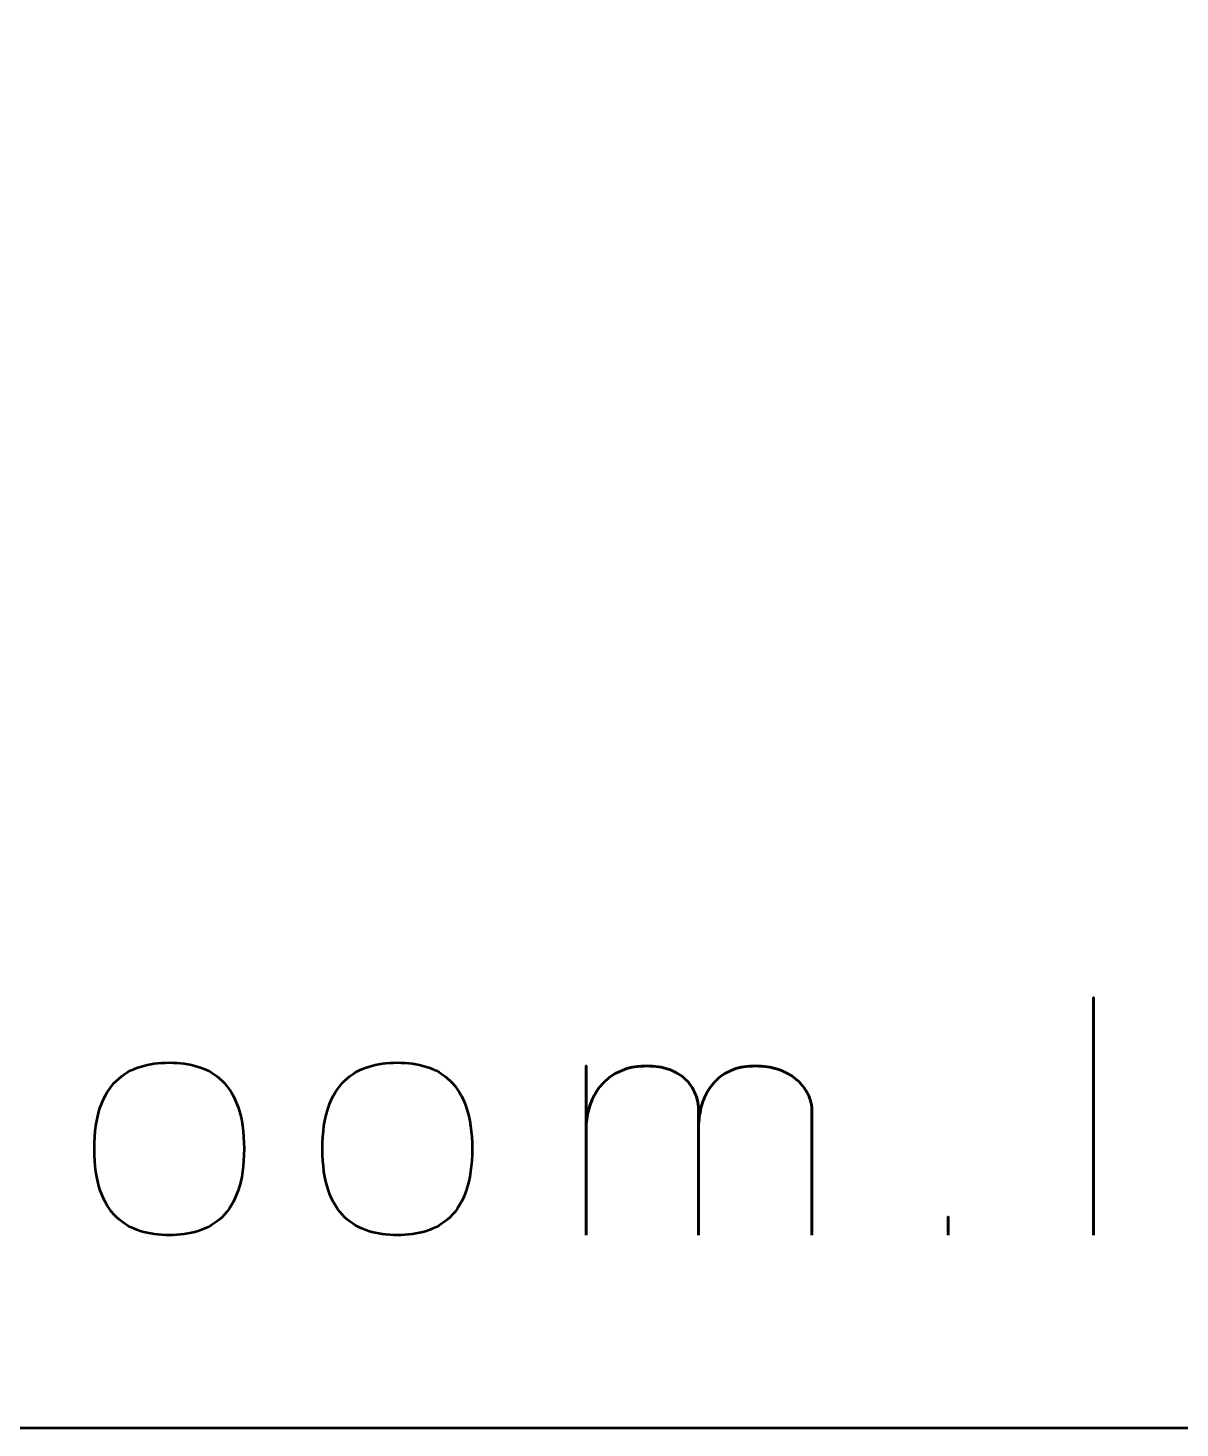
# Model space of a CAD drawing. Header units: centimetres. Extents: x -17.9 to -3.1, y -25.3 to -4.3.
# Drawn here: x -9.536 to -7.563, y -25.35 to -22.954 of the extents above; entities that cross this region are included whole.
import ezdxf

# ---------------------------------------------------------------- set-up
doc = ezdxf.new("R2010")
doc.units = ezdxf.units.CM
doc.header["$MEASUREMENT"] = 0
doc.layers.add('Layer 1', color=7, linetype='Continuous')

msp = doc.modelspace()

# ---------------------------------------------------------------- linework, layer by layer
at = {"layer": 'Layer 1', "color": 22, "lineweight": 53}
msp.add_open_spline([(-17.90003, -24.8499), (-17.90003, -24.8499), (-17.90003, -4.84994), (-17.90003, -4.84994), (-17.90003, -4.84994), (-17.90003, -4.57297), (-17.67694, -4.34998), (-17.39994, -4.34998), (-17.39994, -4.34998), (-17.39994, -4.34998), (-3.60007, -4.34998), (-3.60007, -4.34998), (-3.60007, -4.34998), (-3.32293, -4.34998), (-3.09997, -4.57297), (-3.09997, -4.84994), (-3.09997, -4.84994), (-3.09997, -4.84994), (-3.09997, -24.8499), (-3.09997, -24.8499), (-3.09997, -24.8499), (-3.09997, -25.1269), (-3.32293, -25.34999), (-3.60007, -25.34999), (-3.60007, -25.34999), (-3.60007, -25.34999), (-17.39994, -25.34999), (-17.39994, -25.34999), (-17.39994, -25.34999), (-17.67694, -25.34999), (-17.90003, -25.1269), (-17.90003, -24.8499)], degree=3, knots=[0, 0, 0, 0, 0.125, 0.125, 0.125, 0.125, 0.25, 0.25, 0.25, 0.25, 0.375, 0.375, 0.375, 0.375, 0.5, 0.5, 0.5, 0.5, 0.625, 0.625, 0.625, 0.625, 0.75, 0.75, 0.75, 0.75, 0.875, 0.875, 0.875, 0.875, 1, 1, 1, 1], dxfattribs=at)
at = {"layer": 'Layer 1', "color": 7}
for points, knots in [([(-7.71174, -25.01987), (-7.71174, -25.01987), (-7.71174, -24.61291), (-7.71174, -24.61291), (-7.71174, -24.61291), (-7.71174, -24.61291), (-7.71174, -25.01987), (-7.71174, -25.01987)], [0, 0, 0, 0, 0.5, 0.5, 0.5, 0.5, 1, 1, 1, 1]), ([(-9.29443, -25.01987), (-9.27665, -25.01996), (-9.2601, -25.01771), (-9.24467, -25.01291), (-9.24467, -25.01291), (-9.22924, -25.00811), (-9.2156, -25.00011), (-9.20393, -24.98892), (-9.20393, -24.98892), (-9.19217, -24.97773), (-9.18305, -24.96258), (-9.17637, -24.94339), (-9.17637, -24.94339), (-9.16979, -24.92429), (-9.1664, -24.90049), (-9.1663, -24.87199), (-9.1663, -24.87199), (-9.1664, -24.84358), (-9.16979, -24.81987), (-9.17637, -24.80087), (-9.17637, -24.80087), (-9.18305, -24.78186), (-9.19217, -24.76672), (-9.20393, -24.75552), (-9.20393, -24.75552), (-9.2156, -24.74442), (-9.22924, -24.73643), (-9.24467, -24.73163), (-9.24467, -24.73163), (-9.2601, -24.72683), (-9.27665, -24.72457), (-9.29443, -24.72467), (-9.29443, -24.72467), (-9.31202, -24.72457), (-9.32858, -24.72683), (-9.34401, -24.73163), (-9.34401, -24.73163), (-9.35944, -24.73643), (-9.37298, -24.74442), (-9.38474, -24.75552), (-9.38474, -24.75552), (-9.3965, -24.76672), (-9.40572, -24.78186), (-9.4124, -24.80087), (-9.4124, -24.80087), (-9.41908, -24.81987), (-9.42247, -24.84358), (-9.42256, -24.87199), (-9.42256, -24.87199), (-9.42247, -24.90049), (-9.41908, -24.92429), (-9.4124, -24.94339), (-9.4124, -24.94339), (-9.40572, -24.96258), (-9.3965, -24.97773), (-9.38474, -24.98892), (-9.38474, -24.98892), (-9.37298, -25.00011), (-9.35944, -25.00811), (-9.34401, -25.01291), (-9.34401, -25.01291), (-9.32858, -25.01771), (-9.31202, -25.01996), (-9.29443, -25.01987)], [0, 0, 0, 0, 0.0625, 0.0625, 0.0625, 0.0625, 0.125, 0.125, 0.125, 0.125, 0.1875, 0.1875, 0.1875, 0.1875, 0.25, 0.25, 0.25, 0.25, 0.3125, 0.3125, 0.3125, 0.3125, 0.375, 0.375, 0.375, 0.375, 0.4375, 0.4375, 0.4375, 0.4375, 0.5, 0.5, 0.5, 0.5, 0.5625, 0.5625, 0.5625, 0.5625, 0.625, 0.625, 0.625, 0.625, 0.6875, 0.6875, 0.6875, 0.6875, 0.75, 0.75, 0.75, 0.75, 0.8125, 0.8125, 0.8125, 0.8125, 0.875, 0.875, 0.875, 0.875, 0.9375, 0.9375, 0.9375, 0.9375, 1, 1, 1, 1]), ([(-9.29443, -25.01987), (-9.27665, -25.01996), (-9.2601, -25.01771), (-9.24467, -25.01291), (-9.24467, -25.01291), (-9.22924, -25.00811), (-9.2156, -25.00011), (-9.20393, -24.98892), (-9.20393, -24.98892), (-9.19217, -24.97773), (-9.18305, -24.96258), (-9.17637, -24.94339), (-9.17637, -24.94339), (-9.16979, -24.92429), (-9.1664, -24.90049), (-9.1663, -24.87199), (-9.1663, -24.87199), (-9.1664, -24.84358), (-9.16979, -24.81987), (-9.17637, -24.80087), (-9.17637, -24.80087), (-9.18305, -24.78186), (-9.19217, -24.76672), (-9.20393, -24.75552), (-9.20393, -24.75552), (-9.2156, -24.74442), (-9.22924, -24.73643), (-9.24467, -24.73163), (-9.24467, -24.73163), (-9.2601, -24.72683), (-9.27665, -24.72457), (-9.29443, -24.72467), (-9.29443, -24.72467), (-9.31202, -24.72457), (-9.32858, -24.72683), (-9.34401, -24.73163), (-9.34401, -24.73163), (-9.35944, -24.73643), (-9.37298, -24.74442), (-9.38474, -24.75552), (-9.38474, -24.75552), (-9.3965, -24.76672), (-9.40572, -24.78186), (-9.4124, -24.80087), (-9.4124, -24.80087), (-9.41908, -24.81987), (-9.42247, -24.84358), (-9.42256, -24.87199), (-9.42256, -24.87199), (-9.42247, -24.90049), (-9.41908, -24.92429), (-9.4124, -24.94339), (-9.4124, -24.94339), (-9.40572, -24.96258), (-9.3965, -24.97773), (-9.38474, -24.98892), (-9.38474, -24.98892), (-9.37298, -25.00011), (-9.35944, -25.00811), (-9.34401, -25.01291), (-9.34401, -25.01291), (-9.32858, -25.01771), (-9.31202, -25.01996), (-9.29443, -25.01987)], [0, 0, 0, 0, 0.0625, 0.0625, 0.0625, 0.0625, 0.125, 0.125, 0.125, 0.125, 0.1875, 0.1875, 0.1875, 0.1875, 0.25, 0.25, 0.25, 0.25, 0.3125, 0.3125, 0.3125, 0.3125, 0.375, 0.375, 0.375, 0.375, 0.4375, 0.4375, 0.4375, 0.4375, 0.5, 0.5, 0.5, 0.5, 0.5625, 0.5625, 0.5625, 0.5625, 0.625, 0.625, 0.625, 0.625, 0.6875, 0.6875, 0.6875, 0.6875, 0.75, 0.75, 0.75, 0.75, 0.8125, 0.8125, 0.8125, 0.8125, 0.875, 0.875, 0.875, 0.875, 0.9375, 0.9375, 0.9375, 0.9375, 1, 1, 1, 1]), ([(-8.90384, -25.01987), (-8.88606, -25.01996), (-8.86951, -25.01771), (-8.85408, -25.01291), (-8.85408, -25.01291), (-8.83865, -25.00811), (-8.82501, -25.00011), (-8.81334, -24.98892), (-8.81334, -24.98892), (-8.80158, -24.97773), (-8.79246, -24.96258), (-8.78578, -24.94339), (-8.78578, -24.94339), (-8.7792, -24.92429), (-8.77581, -24.90049), (-8.77571, -24.87199), (-8.77571, -24.87199), (-8.77581, -24.84358), (-8.7792, -24.81987), (-8.78578, -24.80087), (-8.78578, -24.80087), (-8.79246, -24.78186), (-8.80158, -24.76672), (-8.81334, -24.75552), (-8.81334, -24.75552), (-8.82501, -24.74442), (-8.83865, -24.73643), (-8.85408, -24.73163), (-8.85408, -24.73163), (-8.86951, -24.72683), (-8.88606, -24.72457), (-8.90384, -24.72467), (-8.90384, -24.72467), (-8.92143, -24.72457), (-8.93799, -24.72683), (-8.95342, -24.73163), (-8.95342, -24.73163), (-8.96885, -24.73643), (-8.98239, -24.74442), (-8.99415, -24.75552), (-8.99415, -24.75552), (-9.00591, -24.76672), (-9.01513, -24.78186), (-9.02181, -24.80087), (-9.02181, -24.80087), (-9.02849, -24.81987), (-9.03188, -24.84358), (-9.03197, -24.87199), (-9.03197, -24.87199), (-9.03188, -24.90049), (-9.02849, -24.92429), (-9.02181, -24.94339), (-9.02181, -24.94339), (-9.01513, -24.96258), (-9.00591, -24.97773), (-8.99415, -24.98892), (-8.99415, -24.98892), (-8.98239, -25.00011), (-8.96885, -25.00811), (-8.95342, -25.01291), (-8.95342, -25.01291), (-8.93799, -25.01771), (-8.92143, -25.01996), (-8.90384, -25.01987)], [0, 0, 0, 0, 0.0625, 0.0625, 0.0625, 0.0625, 0.125, 0.125, 0.125, 0.125, 0.1875, 0.1875, 0.1875, 0.1875, 0.25, 0.25, 0.25, 0.25, 0.3125, 0.3125, 0.3125, 0.3125, 0.375, 0.375, 0.375, 0.375, 0.4375, 0.4375, 0.4375, 0.4375, 0.5, 0.5, 0.5, 0.5, 0.5625, 0.5625, 0.5625, 0.5625, 0.625, 0.625, 0.625, 0.625, 0.6875, 0.6875, 0.6875, 0.6875, 0.75, 0.75, 0.75, 0.75, 0.8125, 0.8125, 0.8125, 0.8125, 0.875, 0.875, 0.875, 0.875, 0.9375, 0.9375, 0.9375, 0.9375, 1, 1, 1, 1]), ([(-8.90384, -25.01987), (-8.88606, -25.01996), (-8.86951, -25.01771), (-8.85408, -25.01291), (-8.85408, -25.01291), (-8.83865, -25.00811), (-8.82501, -25.00011), (-8.81334, -24.98892), (-8.81334, -24.98892), (-8.80158, -24.97773), (-8.79246, -24.96258), (-8.78578, -24.94339), (-8.78578, -24.94339), (-8.7792, -24.92429), (-8.77581, -24.90049), (-8.77571, -24.87199), (-8.77571, -24.87199), (-8.77581, -24.84358), (-8.7792, -24.81987), (-8.78578, -24.80087), (-8.78578, -24.80087), (-8.79246, -24.78186), (-8.80158, -24.76672), (-8.81334, -24.75552), (-8.81334, -24.75552), (-8.82501, -24.74442), (-8.83865, -24.73643), (-8.85408, -24.73163), (-8.85408, -24.73163), (-8.86951, -24.72683), (-8.88606, -24.72457), (-8.90384, -24.72467), (-8.90384, -24.72467), (-8.92143, -24.72457), (-8.93799, -24.72683), (-8.95342, -24.73163), (-8.95342, -24.73163), (-8.96885, -24.73643), (-8.98239, -24.74442), (-8.99415, -24.75552), (-8.99415, -24.75552), (-9.00591, -24.76672), (-9.01513, -24.78186), (-9.02181, -24.80087), (-9.02181, -24.80087), (-9.02849, -24.81987), (-9.03188, -24.84358), (-9.03197, -24.87199), (-9.03197, -24.87199), (-9.03188, -24.90049), (-9.02849, -24.92429), (-9.02181, -24.94339), (-9.02181, -24.94339), (-9.01513, -24.96258), (-9.00591, -24.97773), (-8.99415, -24.98892), (-8.99415, -24.98892), (-8.98239, -25.00011), (-8.96885, -25.00811), (-8.95342, -25.01291), (-8.95342, -25.01291), (-8.93799, -25.01771), (-8.92143, -25.01996), (-8.90384, -25.01987)], [0, 0, 0, 0, 0.0625, 0.0625, 0.0625, 0.0625, 0.125, 0.125, 0.125, 0.125, 0.1875, 0.1875, 0.1875, 0.1875, 0.25, 0.25, 0.25, 0.25, 0.3125, 0.3125, 0.3125, 0.3125, 0.375, 0.375, 0.375, 0.375, 0.4375, 0.4375, 0.4375, 0.4375, 0.5, 0.5, 0.5, 0.5, 0.5625, 0.5625, 0.5625, 0.5625, 0.625, 0.625, 0.625, 0.625, 0.6875, 0.6875, 0.6875, 0.6875, 0.75, 0.75, 0.75, 0.75, 0.8125, 0.8125, 0.8125, 0.8125, 0.875, 0.875, 0.875, 0.875, 0.9375, 0.9375, 0.9375, 0.9375, 1, 1, 1, 1]), ([(-8.38795, -25.01987), (-8.38795, -25.01978), (-8.38795, -25.01705), (-8.38795, -25.01169), (-8.38795, -25.01169), (-8.38795, -25.00642), (-8.38795, -24.99917), (-8.38795, -24.99005), (-8.38795, -24.99005), (-8.38795, -24.98083), (-8.38795, -24.97048), (-8.38795, -24.95882), (-8.38795, -24.95882), (-8.38795, -24.94725), (-8.38795, -24.93511), (-8.38795, -24.92232), (-8.38795, -24.92232), (-8.38795, -24.90962), (-8.38795, -24.8971), (-8.38795, -24.88469), (-8.38795, -24.88469), (-8.38795, -24.87227), (-8.38795, -24.8606), (-8.38795, -24.84988), (-8.38795, -24.84988), (-8.38795, -24.83906), (-8.38795, -24.82984), (-8.38795, -24.82203), (-8.38795, -24.82203), (-8.38795, -24.81432), (-8.38795, -24.80877), (-8.38795, -24.80538), (-8.38795, -24.80538), (-8.38785, -24.80011), (-8.3887, -24.79419), (-8.3903, -24.7877), (-8.3903, -24.7877), (-8.3919, -24.78111), (-8.39463, -24.77453), (-8.39848, -24.76794), (-8.39848, -24.76794), (-8.40234, -24.76126), (-8.4077, -24.75515), (-8.41438, -24.7495), (-8.41438, -24.7495), (-8.42115, -24.74386), (-8.42962, -24.73934), (-8.43978, -24.73586), (-8.43978, -24.73586), (-8.45004, -24.73238), (-8.46226, -24.7305), (-8.47656, -24.73031), (-8.47656, -24.73031), (-8.49086, -24.73031), (-8.50366, -24.73229), (-8.51485, -24.73624), (-8.51485, -24.73624), (-8.52614, -24.74028), (-8.53583, -24.74583), (-8.54411, -24.75289), (-8.54411, -24.75289), (-8.55229, -24.75995), (-8.55916, -24.76804), (-8.56452, -24.77725), (-8.56452, -24.77725), (-8.56988, -24.78638), (-8.57384, -24.79607), (-8.57647, -24.80642), (-8.57647, -24.80642), (-8.5791, -24.81667), (-8.58042, -24.82711), (-8.58042, -24.83756), (-8.58042, -24.83756), (-8.58042, -24.82711), (-8.5791, -24.81667), (-8.57647, -24.80642), (-8.57647, -24.80642), (-8.57384, -24.79607), (-8.56988, -24.78638), (-8.56452, -24.77725), (-8.56452, -24.77725), (-8.55916, -24.76804), (-8.55229, -24.75995), (-8.54411, -24.75289), (-8.54411, -24.75289), (-8.53583, -24.74583), (-8.52614, -24.74028), (-8.51485, -24.73624), (-8.51485, -24.73624), (-8.50366, -24.73229), (-8.49086, -24.73031), (-8.47656, -24.73031), (-8.47656, -24.73031), (-8.46226, -24.7305), (-8.45004, -24.73238), (-8.43978, -24.73586), (-8.43978, -24.73586), (-8.42962, -24.73934), (-8.42115, -24.74386), (-8.41438, -24.7495), (-8.41438, -24.7495), (-8.4077, -24.75515), (-8.40234, -24.76126), (-8.39848, -24.76794), (-8.39848, -24.76794), (-8.39463, -24.77453), (-8.3919, -24.78111), (-8.3903, -24.7877), (-8.3903, -24.7877), (-8.3887, -24.79419), (-8.38785, -24.80011), (-8.38795, -24.80538), (-8.38795, -24.80538), (-8.38795, -24.80877), (-8.38795, -24.81432), (-8.38795, -24.82203), (-8.38795, -24.82203), (-8.38795, -24.82984), (-8.38795, -24.83906), (-8.38795, -24.84988), (-8.38795, -24.84988), (-8.38795, -24.8606), (-8.38795, -24.87227), (-8.38795, -24.88469), (-8.38795, -24.88469), (-8.38795, -24.8971), (-8.38795, -24.90962), (-8.38795, -24.92232), (-8.38795, -24.92232), (-8.38795, -24.93511), (-8.38795, -24.94725), (-8.38795, -24.95882), (-8.38795, -24.95882), (-8.38795, -24.97048), (-8.38795, -24.98083), (-8.38795, -24.99005), (-8.38795, -24.99005), (-8.38795, -24.99917), (-8.38795, -25.00642), (-8.38795, -25.01169), (-8.38795, -25.01169), (-8.38795, -25.01705), (-8.38795, -25.01978), (-8.38795, -25.01987)], [0, 0, 0, 0, 0.0277778, 0.0277778, 0.0277778, 0.0277778, 0.0555556, 0.0555556, 0.0555556, 0.0555556, 0.0833333, 0.0833333, 0.0833333, 0.0833333, 0.1111111, 0.1111111, 0.1111111, 0.1111111, 0.1388889, 0.1388889, 0.1388889, 0.1388889, 0.1666667, 0.1666667, 0.1666667, 0.1666667, 0.1944444, 0.1944444, 0.1944444, 0.1944444, 0.2222222, 0.2222222, 0.2222222, 0.2222222, 0.25, 0.25, 0.25, 0.25, 0.2777778, 0.2777778, 0.2777778, 0.2777778, 0.3055556, 0.3055556, 0.3055556, 0.3055556, 0.3333333, 0.3333333, 0.3333333, 0.3333333, 0.3611111, 0.3611111, 0.3611111, 0.3611111, 0.3888889, 0.3888889, 0.3888889, 0.3888889, 0.4166667, 0.4166667, 0.4166667, 0.4166667, 0.4444444, 0.4444444, 0.4444444, 0.4444444, 0.4722222, 0.4722222, 0.4722222, 0.4722222, 0.5, 0.5, 0.5, 0.5, 0.5277778, 0.5277778, 0.5277778, 0.5277778, 0.5555556, 0.5555556, 0.5555556, 0.5555556, 0.5833333, 0.5833333, 0.5833333, 0.5833333, 0.6111111, 0.6111111, 0.6111111, 0.6111111, 0.6388889, 0.6388889, 0.6388889, 0.6388889, 0.6666667, 0.6666667, 0.6666667, 0.6666667, 0.6944444, 0.6944444, 0.6944444, 0.6944444, 0.7222222, 0.7222222, 0.7222222, 0.7222222, 0.75, 0.75, 0.75, 0.75, 0.7777778, 0.7777778, 0.7777778, 0.7777778, 0.8055556, 0.8055556, 0.8055556, 0.8055556, 0.8333333, 0.8333333, 0.8333333, 0.8333333, 0.8611111, 0.8611111, 0.8611111, 0.8611111, 0.8888889, 0.8888889, 0.8888889, 0.8888889, 0.9166667, 0.9166667, 0.9166667, 0.9166667, 0.9444444, 0.9444444, 0.9444444, 0.9444444, 0.9722222, 0.9722222, 0.9722222, 0.9722222, 1, 1, 1, 1]), ([(-8.58042, -25.01987), (-8.58042, -25.01987), (-8.58042, -24.73031), (-8.58042, -24.73031), (-8.58042, -24.73031), (-8.58042, -24.73031), (-8.58042, -25.01987), (-8.58042, -25.01987)], [0, 0, 0, 0, 0.5, 0.5, 0.5, 0.5, 1, 1, 1, 1]), ([(-8.19378, -25.01987), (-8.19378, -25.01978), (-8.19378, -25.01705), (-8.19378, -25.01169), (-8.19378, -25.01169), (-8.19378, -25.00642), (-8.19378, -24.99917), (-8.19378, -24.99005), (-8.19378, -24.99005), (-8.19378, -24.98083), (-8.19378, -24.97048), (-8.19378, -24.95882), (-8.19378, -24.95882), (-8.19378, -24.94725), (-8.19378, -24.93511), (-8.19378, -24.92232), (-8.19378, -24.92232), (-8.19378, -24.90962), (-8.19378, -24.8971), (-8.19378, -24.88469), (-8.19378, -24.88469), (-8.19378, -24.87227), (-8.19378, -24.8606), (-8.19378, -24.84988), (-8.19378, -24.84988), (-8.19378, -24.83906), (-8.19378, -24.82984), (-8.19378, -24.82203), (-8.19378, -24.82203), (-8.19378, -24.81432), (-8.19378, -24.80877), (-8.19378, -24.80538), (-8.19378, -24.80538), (-8.19378, -24.80011), (-8.19481, -24.79419), (-8.19698, -24.7877), (-8.19698, -24.7877), (-8.19905, -24.78111), (-8.20243, -24.77453), (-8.20714, -24.76794), (-8.20714, -24.76794), (-8.21175, -24.76126), (-8.21786, -24.75515), (-8.22539, -24.7495), (-8.22539, -24.7495), (-8.23291, -24.74386), (-8.24204, -24.73934), (-8.25276, -24.73586), (-8.25276, -24.73586), (-8.26349, -24.73238), (-8.276, -24.7305), (-8.2903, -24.73031), (-8.2903, -24.73031), (-8.3046, -24.73031), (-8.3172, -24.73229), (-8.32802, -24.73624), (-8.32802, -24.73624), (-8.33875, -24.74028), (-8.34797, -24.74583), (-8.35568, -24.75289), (-8.35568, -24.75289), (-8.3633, -24.75995), (-8.36941, -24.76804), (-8.37421, -24.77725), (-8.37421, -24.77725), (-8.37901, -24.78638), (-8.38249, -24.79607), (-8.38465, -24.80642), (-8.38465, -24.80642), (-8.38691, -24.81667), (-8.38795, -24.82711), (-8.38795, -24.83756), (-8.38795, -24.83756), (-8.38795, -24.82711), (-8.38691, -24.81667), (-8.38465, -24.80642), (-8.38465, -24.80642), (-8.38249, -24.79607), (-8.37901, -24.78638), (-8.37421, -24.77725), (-8.37421, -24.77725), (-8.36941, -24.76804), (-8.3633, -24.75995), (-8.35568, -24.75289), (-8.35568, -24.75289), (-8.34797, -24.74583), (-8.33875, -24.74028), (-8.32802, -24.73624), (-8.32802, -24.73624), (-8.3172, -24.73229), (-8.3046, -24.73031), (-8.2903, -24.73031), (-8.2903, -24.73031), (-8.276, -24.7305), (-8.26349, -24.73238), (-8.25276, -24.73586), (-8.25276, -24.73586), (-8.24204, -24.73934), (-8.23291, -24.74386), (-8.22539, -24.7495), (-8.22539, -24.7495), (-8.21786, -24.75515), (-8.21175, -24.76126), (-8.20714, -24.76794), (-8.20714, -24.76794), (-8.20243, -24.77453), (-8.19905, -24.78111), (-8.19698, -24.7877), (-8.19698, -24.7877), (-8.19481, -24.79419), (-8.19378, -24.80011), (-8.19378, -24.80538), (-8.19378, -24.80538), (-8.19378, -24.80877), (-8.19378, -24.81432), (-8.19378, -24.82203), (-8.19378, -24.82203), (-8.19378, -24.82984), (-8.19378, -24.83906), (-8.19378, -24.84988), (-8.19378, -24.84988), (-8.19378, -24.8606), (-8.19378, -24.87227), (-8.19378, -24.88469), (-8.19378, -24.88469), (-8.19378, -24.8971), (-8.19378, -24.90962), (-8.19378, -24.92232), (-8.19378, -24.92232), (-8.19378, -24.93511), (-8.19378, -24.94725), (-8.19378, -24.95882), (-8.19378, -24.95882), (-8.19378, -24.97048), (-8.19378, -24.98083), (-8.19378, -24.99005), (-8.19378, -24.99005), (-8.19378, -24.99917), (-8.19378, -25.00642), (-8.19378, -25.01169), (-8.19378, -25.01169), (-8.19378, -25.01705), (-8.19378, -25.01978), (-8.19378, -25.01987)], [0, 0, 0, 0, 0.0277778, 0.0277778, 0.0277778, 0.0277778, 0.0555556, 0.0555556, 0.0555556, 0.0555556, 0.0833333, 0.0833333, 0.0833333, 0.0833333, 0.1111111, 0.1111111, 0.1111111, 0.1111111, 0.1388889, 0.1388889, 0.1388889, 0.1388889, 0.1666667, 0.1666667, 0.1666667, 0.1666667, 0.1944444, 0.1944444, 0.1944444, 0.1944444, 0.2222222, 0.2222222, 0.2222222, 0.2222222, 0.25, 0.25, 0.25, 0.25, 0.2777778, 0.2777778, 0.2777778, 0.2777778, 0.3055556, 0.3055556, 0.3055556, 0.3055556, 0.3333333, 0.3333333, 0.3333333, 0.3333333, 0.3611111, 0.3611111, 0.3611111, 0.3611111, 0.3888889, 0.3888889, 0.3888889, 0.3888889, 0.4166667, 0.4166667, 0.4166667, 0.4166667, 0.4444444, 0.4444444, 0.4444444, 0.4444444, 0.4722222, 0.4722222, 0.4722222, 0.4722222, 0.5, 0.5, 0.5, 0.5, 0.5277778, 0.5277778, 0.5277778, 0.5277778, 0.5555556, 0.5555556, 0.5555556, 0.5555556, 0.5833333, 0.5833333, 0.5833333, 0.5833333, 0.6111111, 0.6111111, 0.6111111, 0.6111111, 0.6388889, 0.6388889, 0.6388889, 0.6388889, 0.6666667, 0.6666667, 0.6666667, 0.6666667, 0.6944444, 0.6944444, 0.6944444, 0.6944444, 0.7222222, 0.7222222, 0.7222222, 0.7222222, 0.75, 0.75, 0.75, 0.75, 0.7777778, 0.7777778, 0.7777778, 0.7777778, 0.8055556, 0.8055556, 0.8055556, 0.8055556, 0.8333333, 0.8333333, 0.8333333, 0.8333333, 0.8611111, 0.8611111, 0.8611111, 0.8611111, 0.8888889, 0.8888889, 0.8888889, 0.8888889, 0.9166667, 0.9166667, 0.9166667, 0.9166667, 0.9444444, 0.9444444, 0.9444444, 0.9444444, 0.9722222, 0.9722222, 0.9722222, 0.9722222, 1, 1, 1, 1]), ([(-7.96066, -25.01987), (-7.96066, -25.01987), (-7.96066, -24.98883), (-7.96066, -24.98883), (-7.96066, -24.98883), (-7.96066, -24.98883), (-7.96066, -25.01987), (-7.96066, -25.01987)], [0, 0, 0, 0, 0.5, 0.5, 0.5, 0.5, 1, 1, 1, 1])]:
    msp.add_open_spline(points, degree=3, knots=knots, dxfattribs=at)
at = {"layer": 'Layer 1', "color": 30, "lineweight": 53}
for points, knots in [([(-7.71174, -25.01987), (-7.71174, -25.01987), (-7.71174, -24.61291), (-7.71174, -24.61291), (-7.71174, -24.61291), (-7.71174, -24.61291), (-7.71174, -25.01987), (-7.71174, -25.01987)], [0, 0, 0, 0, 0.5, 0.5, 0.5, 0.5, 1, 1, 1, 1]), ([(-9.29443, -25.01987), (-9.27665, -25.01996), (-9.2601, -25.01771), (-9.24467, -25.01291), (-9.24467, -25.01291), (-9.22924, -25.00811), (-9.2156, -25.00011), (-9.20393, -24.98892), (-9.20393, -24.98892), (-9.19217, -24.97773), (-9.18305, -24.96258), (-9.17637, -24.94339), (-9.17637, -24.94339), (-9.16979, -24.92429), (-9.1664, -24.90049), (-9.1663, -24.87199), (-9.1663, -24.87199), (-9.1664, -24.84358), (-9.16979, -24.81987), (-9.17637, -24.80087), (-9.17637, -24.80087), (-9.18305, -24.78186), (-9.19217, -24.76672), (-9.20393, -24.75552), (-9.20393, -24.75552), (-9.2156, -24.74442), (-9.22924, -24.73643), (-9.24467, -24.73163), (-9.24467, -24.73163), (-9.2601, -24.72683), (-9.27665, -24.72457), (-9.29443, -24.72467), (-9.29443, -24.72467), (-9.31202, -24.72457), (-9.32858, -24.72683), (-9.34401, -24.73163), (-9.34401, -24.73163), (-9.35944, -24.73643), (-9.37298, -24.74442), (-9.38474, -24.75552), (-9.38474, -24.75552), (-9.3965, -24.76672), (-9.40572, -24.78186), (-9.4124, -24.80087), (-9.4124, -24.80087), (-9.41908, -24.81987), (-9.42247, -24.84358), (-9.42256, -24.87199), (-9.42256, -24.87199), (-9.42247, -24.90049), (-9.41908, -24.92429), (-9.4124, -24.94339), (-9.4124, -24.94339), (-9.40572, -24.96258), (-9.3965, -24.97773), (-9.38474, -24.98892), (-9.38474, -24.98892), (-9.37298, -25.00011), (-9.35944, -25.00811), (-9.34401, -25.01291), (-9.34401, -25.01291), (-9.32858, -25.01771), (-9.31202, -25.01996), (-9.29443, -25.01987)], [0, 0, 0, 0, 0.0625, 0.0625, 0.0625, 0.0625, 0.125, 0.125, 0.125, 0.125, 0.1875, 0.1875, 0.1875, 0.1875, 0.25, 0.25, 0.25, 0.25, 0.3125, 0.3125, 0.3125, 0.3125, 0.375, 0.375, 0.375, 0.375, 0.4375, 0.4375, 0.4375, 0.4375, 0.5, 0.5, 0.5, 0.5, 0.5625, 0.5625, 0.5625, 0.5625, 0.625, 0.625, 0.625, 0.625, 0.6875, 0.6875, 0.6875, 0.6875, 0.75, 0.75, 0.75, 0.75, 0.8125, 0.8125, 0.8125, 0.8125, 0.875, 0.875, 0.875, 0.875, 0.9375, 0.9375, 0.9375, 0.9375, 1, 1, 1, 1]), ([(-9.29443, -25.01987), (-9.27665, -25.01996), (-9.2601, -25.01771), (-9.24467, -25.01291), (-9.24467, -25.01291), (-9.22924, -25.00811), (-9.2156, -25.00011), (-9.20393, -24.98892), (-9.20393, -24.98892), (-9.19217, -24.97773), (-9.18305, -24.96258), (-9.17637, -24.94339), (-9.17637, -24.94339), (-9.16979, -24.92429), (-9.1664, -24.90049), (-9.1663, -24.87199), (-9.1663, -24.87199), (-9.1664, -24.84358), (-9.16979, -24.81987), (-9.17637, -24.80087), (-9.17637, -24.80087), (-9.18305, -24.78186), (-9.19217, -24.76672), (-9.20393, -24.75552), (-9.20393, -24.75552), (-9.2156, -24.74442), (-9.22924, -24.73643), (-9.24467, -24.73163), (-9.24467, -24.73163), (-9.2601, -24.72683), (-9.27665, -24.72457), (-9.29443, -24.72467), (-9.29443, -24.72467), (-9.31202, -24.72457), (-9.32858, -24.72683), (-9.34401, -24.73163), (-9.34401, -24.73163), (-9.35944, -24.73643), (-9.37298, -24.74442), (-9.38474, -24.75552), (-9.38474, -24.75552), (-9.3965, -24.76672), (-9.40572, -24.78186), (-9.4124, -24.80087), (-9.4124, -24.80087), (-9.41908, -24.81987), (-9.42247, -24.84358), (-9.42256, -24.87199), (-9.42256, -24.87199), (-9.42247, -24.90049), (-9.41908, -24.92429), (-9.4124, -24.94339), (-9.4124, -24.94339), (-9.40572, -24.96258), (-9.3965, -24.97773), (-9.38474, -24.98892), (-9.38474, -24.98892), (-9.37298, -25.00011), (-9.35944, -25.00811), (-9.34401, -25.01291), (-9.34401, -25.01291), (-9.32858, -25.01771), (-9.31202, -25.01996), (-9.29443, -25.01987)], [0, 0, 0, 0, 0.0625, 0.0625, 0.0625, 0.0625, 0.125, 0.125, 0.125, 0.125, 0.1875, 0.1875, 0.1875, 0.1875, 0.25, 0.25, 0.25, 0.25, 0.3125, 0.3125, 0.3125, 0.3125, 0.375, 0.375, 0.375, 0.375, 0.4375, 0.4375, 0.4375, 0.4375, 0.5, 0.5, 0.5, 0.5, 0.5625, 0.5625, 0.5625, 0.5625, 0.625, 0.625, 0.625, 0.625, 0.6875, 0.6875, 0.6875, 0.6875, 0.75, 0.75, 0.75, 0.75, 0.8125, 0.8125, 0.8125, 0.8125, 0.875, 0.875, 0.875, 0.875, 0.9375, 0.9375, 0.9375, 0.9375, 1, 1, 1, 1]), ([(-8.90384, -25.01987), (-8.88606, -25.01996), (-8.86951, -25.01771), (-8.85408, -25.01291), (-8.85408, -25.01291), (-8.83865, -25.00811), (-8.82501, -25.00011), (-8.81334, -24.98892), (-8.81334, -24.98892), (-8.80158, -24.97773), (-8.79246, -24.96258), (-8.78578, -24.94339), (-8.78578, -24.94339), (-8.7792, -24.92429), (-8.77581, -24.90049), (-8.77571, -24.87199), (-8.77571, -24.87199), (-8.77581, -24.84358), (-8.7792, -24.81987), (-8.78578, -24.80087), (-8.78578, -24.80087), (-8.79246, -24.78186), (-8.80158, -24.76672), (-8.81334, -24.75552), (-8.81334, -24.75552), (-8.82501, -24.74442), (-8.83865, -24.73643), (-8.85408, -24.73163), (-8.85408, -24.73163), (-8.86951, -24.72683), (-8.88606, -24.72457), (-8.90384, -24.72467), (-8.90384, -24.72467), (-8.92143, -24.72457), (-8.93799, -24.72683), (-8.95342, -24.73163), (-8.95342, -24.73163), (-8.96885, -24.73643), (-8.98239, -24.74442), (-8.99415, -24.75552), (-8.99415, -24.75552), (-9.00591, -24.76672), (-9.01513, -24.78186), (-9.02181, -24.80087), (-9.02181, -24.80087), (-9.02849, -24.81987), (-9.03188, -24.84358), (-9.03197, -24.87199), (-9.03197, -24.87199), (-9.03188, -24.90049), (-9.02849, -24.92429), (-9.02181, -24.94339), (-9.02181, -24.94339), (-9.01513, -24.96258), (-9.00591, -24.97773), (-8.99415, -24.98892), (-8.99415, -24.98892), (-8.98239, -25.00011), (-8.96885, -25.00811), (-8.95342, -25.01291), (-8.95342, -25.01291), (-8.93799, -25.01771), (-8.92143, -25.01996), (-8.90384, -25.01987)], [0, 0, 0, 0, 0.0625, 0.0625, 0.0625, 0.0625, 0.125, 0.125, 0.125, 0.125, 0.1875, 0.1875, 0.1875, 0.1875, 0.25, 0.25, 0.25, 0.25, 0.3125, 0.3125, 0.3125, 0.3125, 0.375, 0.375, 0.375, 0.375, 0.4375, 0.4375, 0.4375, 0.4375, 0.5, 0.5, 0.5, 0.5, 0.5625, 0.5625, 0.5625, 0.5625, 0.625, 0.625, 0.625, 0.625, 0.6875, 0.6875, 0.6875, 0.6875, 0.75, 0.75, 0.75, 0.75, 0.8125, 0.8125, 0.8125, 0.8125, 0.875, 0.875, 0.875, 0.875, 0.9375, 0.9375, 0.9375, 0.9375, 1, 1, 1, 1]), ([(-8.90384, -25.01987), (-8.88606, -25.01996), (-8.86951, -25.01771), (-8.85408, -25.01291), (-8.85408, -25.01291), (-8.83865, -25.00811), (-8.82501, -25.00011), (-8.81334, -24.98892), (-8.81334, -24.98892), (-8.80158, -24.97773), (-8.79246, -24.96258), (-8.78578, -24.94339), (-8.78578, -24.94339), (-8.7792, -24.92429), (-8.77581, -24.90049), (-8.77571, -24.87199), (-8.77571, -24.87199), (-8.77581, -24.84358), (-8.7792, -24.81987), (-8.78578, -24.80087), (-8.78578, -24.80087), (-8.79246, -24.78186), (-8.80158, -24.76672), (-8.81334, -24.75552), (-8.81334, -24.75552), (-8.82501, -24.74442), (-8.83865, -24.73643), (-8.85408, -24.73163), (-8.85408, -24.73163), (-8.86951, -24.72683), (-8.88606, -24.72457), (-8.90384, -24.72467), (-8.90384, -24.72467), (-8.92143, -24.72457), (-8.93799, -24.72683), (-8.95342, -24.73163), (-8.95342, -24.73163), (-8.96885, -24.73643), (-8.98239, -24.74442), (-8.99415, -24.75552), (-8.99415, -24.75552), (-9.00591, -24.76672), (-9.01513, -24.78186), (-9.02181, -24.80087), (-9.02181, -24.80087), (-9.02849, -24.81987), (-9.03188, -24.84358), (-9.03197, -24.87199), (-9.03197, -24.87199), (-9.03188, -24.90049), (-9.02849, -24.92429), (-9.02181, -24.94339), (-9.02181, -24.94339), (-9.01513, -24.96258), (-9.00591, -24.97773), (-8.99415, -24.98892), (-8.99415, -24.98892), (-8.98239, -25.00011), (-8.96885, -25.00811), (-8.95342, -25.01291), (-8.95342, -25.01291), (-8.93799, -25.01771), (-8.92143, -25.01996), (-8.90384, -25.01987)], [0, 0, 0, 0, 0.0625, 0.0625, 0.0625, 0.0625, 0.125, 0.125, 0.125, 0.125, 0.1875, 0.1875, 0.1875, 0.1875, 0.25, 0.25, 0.25, 0.25, 0.3125, 0.3125, 0.3125, 0.3125, 0.375, 0.375, 0.375, 0.375, 0.4375, 0.4375, 0.4375, 0.4375, 0.5, 0.5, 0.5, 0.5, 0.5625, 0.5625, 0.5625, 0.5625, 0.625, 0.625, 0.625, 0.625, 0.6875, 0.6875, 0.6875, 0.6875, 0.75, 0.75, 0.75, 0.75, 0.8125, 0.8125, 0.8125, 0.8125, 0.875, 0.875, 0.875, 0.875, 0.9375, 0.9375, 0.9375, 0.9375, 1, 1, 1, 1]), ([(-8.38795, -25.01987), (-8.38795, -25.01978), (-8.38795, -25.01705), (-8.38795, -25.01169), (-8.38795, -25.01169), (-8.38795, -25.00642), (-8.38795, -24.99917), (-8.38795, -24.99005), (-8.38795, -24.99005), (-8.38795, -24.98083), (-8.38795, -24.97048), (-8.38795, -24.95882), (-8.38795, -24.95882), (-8.38795, -24.94725), (-8.38795, -24.93511), (-8.38795, -24.92232), (-8.38795, -24.92232), (-8.38795, -24.90962), (-8.38795, -24.8971), (-8.38795, -24.88469), (-8.38795, -24.88469), (-8.38795, -24.87227), (-8.38795, -24.8606), (-8.38795, -24.84988), (-8.38795, -24.84988), (-8.38795, -24.83906), (-8.38795, -24.82984), (-8.38795, -24.82203), (-8.38795, -24.82203), (-8.38795, -24.81432), (-8.38795, -24.80877), (-8.38795, -24.80538), (-8.38795, -24.80538), (-8.38785, -24.80011), (-8.3887, -24.79419), (-8.3903, -24.7877), (-8.3903, -24.7877), (-8.3919, -24.78111), (-8.39463, -24.77453), (-8.39848, -24.76794), (-8.39848, -24.76794), (-8.40234, -24.76126), (-8.4077, -24.75515), (-8.41438, -24.7495), (-8.41438, -24.7495), (-8.42115, -24.74386), (-8.42962, -24.73934), (-8.43978, -24.73586), (-8.43978, -24.73586), (-8.45004, -24.73238), (-8.46226, -24.7305), (-8.47656, -24.73031), (-8.47656, -24.73031), (-8.49086, -24.73031), (-8.50366, -24.73229), (-8.51485, -24.73624), (-8.51485, -24.73624), (-8.52614, -24.74028), (-8.53583, -24.74583), (-8.54411, -24.75289), (-8.54411, -24.75289), (-8.55229, -24.75995), (-8.55916, -24.76804), (-8.56452, -24.77725), (-8.56452, -24.77725), (-8.56988, -24.78638), (-8.57384, -24.79607), (-8.57647, -24.80642), (-8.57647, -24.80642), (-8.5791, -24.81667), (-8.58042, -24.82711), (-8.58042, -24.83756), (-8.58042, -24.83756), (-8.58042, -24.82711), (-8.5791, -24.81667), (-8.57647, -24.80642), (-8.57647, -24.80642), (-8.57384, -24.79607), (-8.56988, -24.78638), (-8.56452, -24.77725), (-8.56452, -24.77725), (-8.55916, -24.76804), (-8.55229, -24.75995), (-8.54411, -24.75289), (-8.54411, -24.75289), (-8.53583, -24.74583), (-8.52614, -24.74028), (-8.51485, -24.73624), (-8.51485, -24.73624), (-8.50366, -24.73229), (-8.49086, -24.73031), (-8.47656, -24.73031), (-8.47656, -24.73031), (-8.46226, -24.7305), (-8.45004, -24.73238), (-8.43978, -24.73586), (-8.43978, -24.73586), (-8.42962, -24.73934), (-8.42115, -24.74386), (-8.41438, -24.7495), (-8.41438, -24.7495), (-8.4077, -24.75515), (-8.40234, -24.76126), (-8.39848, -24.76794), (-8.39848, -24.76794), (-8.39463, -24.77453), (-8.3919, -24.78111), (-8.3903, -24.7877), (-8.3903, -24.7877), (-8.3887, -24.79419), (-8.38785, -24.80011), (-8.38795, -24.80538), (-8.38795, -24.80538), (-8.38795, -24.80877), (-8.38795, -24.81432), (-8.38795, -24.82203), (-8.38795, -24.82203), (-8.38795, -24.82984), (-8.38795, -24.83906), (-8.38795, -24.84988), (-8.38795, -24.84988), (-8.38795, -24.8606), (-8.38795, -24.87227), (-8.38795, -24.88469), (-8.38795, -24.88469), (-8.38795, -24.8971), (-8.38795, -24.90962), (-8.38795, -24.92232), (-8.38795, -24.92232), (-8.38795, -24.93511), (-8.38795, -24.94725), (-8.38795, -24.95882), (-8.38795, -24.95882), (-8.38795, -24.97048), (-8.38795, -24.98083), (-8.38795, -24.99005), (-8.38795, -24.99005), (-8.38795, -24.99917), (-8.38795, -25.00642), (-8.38795, -25.01169), (-8.38795, -25.01169), (-8.38795, -25.01705), (-8.38795, -25.01978), (-8.38795, -25.01987)], [0, 0, 0, 0, 0.0277778, 0.0277778, 0.0277778, 0.0277778, 0.0555556, 0.0555556, 0.0555556, 0.0555556, 0.0833333, 0.0833333, 0.0833333, 0.0833333, 0.1111111, 0.1111111, 0.1111111, 0.1111111, 0.1388889, 0.1388889, 0.1388889, 0.1388889, 0.1666667, 0.1666667, 0.1666667, 0.1666667, 0.1944444, 0.1944444, 0.1944444, 0.1944444, 0.2222222, 0.2222222, 0.2222222, 0.2222222, 0.25, 0.25, 0.25, 0.25, 0.2777778, 0.2777778, 0.2777778, 0.2777778, 0.3055556, 0.3055556, 0.3055556, 0.3055556, 0.3333333, 0.3333333, 0.3333333, 0.3333333, 0.3611111, 0.3611111, 0.3611111, 0.3611111, 0.3888889, 0.3888889, 0.3888889, 0.3888889, 0.4166667, 0.4166667, 0.4166667, 0.4166667, 0.4444444, 0.4444444, 0.4444444, 0.4444444, 0.4722222, 0.4722222, 0.4722222, 0.4722222, 0.5, 0.5, 0.5, 0.5, 0.5277778, 0.5277778, 0.5277778, 0.5277778, 0.5555556, 0.5555556, 0.5555556, 0.5555556, 0.5833333, 0.5833333, 0.5833333, 0.5833333, 0.6111111, 0.6111111, 0.6111111, 0.6111111, 0.6388889, 0.6388889, 0.6388889, 0.6388889, 0.6666667, 0.6666667, 0.6666667, 0.6666667, 0.6944444, 0.6944444, 0.6944444, 0.6944444, 0.7222222, 0.7222222, 0.7222222, 0.7222222, 0.75, 0.75, 0.75, 0.75, 0.7777778, 0.7777778, 0.7777778, 0.7777778, 0.8055556, 0.8055556, 0.8055556, 0.8055556, 0.8333333, 0.8333333, 0.8333333, 0.8333333, 0.8611111, 0.8611111, 0.8611111, 0.8611111, 0.8888889, 0.8888889, 0.8888889, 0.8888889, 0.9166667, 0.9166667, 0.9166667, 0.9166667, 0.9444444, 0.9444444, 0.9444444, 0.9444444, 0.9722222, 0.9722222, 0.9722222, 0.9722222, 1, 1, 1, 1]), ([(-8.58042, -25.01987), (-8.58042, -25.01987), (-8.58042, -24.73031), (-8.58042, -24.73031), (-8.58042, -24.73031), (-8.58042, -24.73031), (-8.58042, -25.01987), (-8.58042, -25.01987)], [0, 0, 0, 0, 0.5, 0.5, 0.5, 0.5, 1, 1, 1, 1]), ([(-8.19378, -25.01987), (-8.19378, -25.01978), (-8.19378, -25.01705), (-8.19378, -25.01169), (-8.19378, -25.01169), (-8.19378, -25.00642), (-8.19378, -24.99917), (-8.19378, -24.99005), (-8.19378, -24.99005), (-8.19378, -24.98083), (-8.19378, -24.97048), (-8.19378, -24.95882), (-8.19378, -24.95882), (-8.19378, -24.94725), (-8.19378, -24.93511), (-8.19378, -24.92232), (-8.19378, -24.92232), (-8.19378, -24.90962), (-8.19378, -24.8971), (-8.19378, -24.88469), (-8.19378, -24.88469), (-8.19378, -24.87227), (-8.19378, -24.8606), (-8.19378, -24.84988), (-8.19378, -24.84988), (-8.19378, -24.83906), (-8.19378, -24.82984), (-8.19378, -24.82203), (-8.19378, -24.82203), (-8.19378, -24.81432), (-8.19378, -24.80877), (-8.19378, -24.80538), (-8.19378, -24.80538), (-8.19378, -24.80011), (-8.19481, -24.79419), (-8.19698, -24.7877), (-8.19698, -24.7877), (-8.19905, -24.78111), (-8.20243, -24.77453), (-8.20714, -24.76794), (-8.20714, -24.76794), (-8.21175, -24.76126), (-8.21786, -24.75515), (-8.22539, -24.7495), (-8.22539, -24.7495), (-8.23291, -24.74386), (-8.24204, -24.73934), (-8.25276, -24.73586), (-8.25276, -24.73586), (-8.26349, -24.73238), (-8.276, -24.7305), (-8.2903, -24.73031), (-8.2903, -24.73031), (-8.3046, -24.73031), (-8.3172, -24.73229), (-8.32802, -24.73624), (-8.32802, -24.73624), (-8.33875, -24.74028), (-8.34797, -24.74583), (-8.35568, -24.75289), (-8.35568, -24.75289), (-8.3633, -24.75995), (-8.36941, -24.76804), (-8.37421, -24.77725), (-8.37421, -24.77725), (-8.37901, -24.78638), (-8.38249, -24.79607), (-8.38465, -24.80642), (-8.38465, -24.80642), (-8.38691, -24.81667), (-8.38795, -24.82711), (-8.38795, -24.83756), (-8.38795, -24.83756), (-8.38795, -24.82711), (-8.38691, -24.81667), (-8.38465, -24.80642), (-8.38465, -24.80642), (-8.38249, -24.79607), (-8.37901, -24.78638), (-8.37421, -24.77725), (-8.37421, -24.77725), (-8.36941, -24.76804), (-8.3633, -24.75995), (-8.35568, -24.75289), (-8.35568, -24.75289), (-8.34797, -24.74583), (-8.33875, -24.74028), (-8.32802, -24.73624), (-8.32802, -24.73624), (-8.3172, -24.73229), (-8.3046, -24.73031), (-8.2903, -24.73031), (-8.2903, -24.73031), (-8.276, -24.7305), (-8.26349, -24.73238), (-8.25276, -24.73586), (-8.25276, -24.73586), (-8.24204, -24.73934), (-8.23291, -24.74386), (-8.22539, -24.7495), (-8.22539, -24.7495), (-8.21786, -24.75515), (-8.21175, -24.76126), (-8.20714, -24.76794), (-8.20714, -24.76794), (-8.20243, -24.77453), (-8.19905, -24.78111), (-8.19698, -24.7877), (-8.19698, -24.7877), (-8.19481, -24.79419), (-8.19378, -24.80011), (-8.19378, -24.80538), (-8.19378, -24.80538), (-8.19378, -24.80877), (-8.19378, -24.81432), (-8.19378, -24.82203), (-8.19378, -24.82203), (-8.19378, -24.82984), (-8.19378, -24.83906), (-8.19378, -24.84988), (-8.19378, -24.84988), (-8.19378, -24.8606), (-8.19378, -24.87227), (-8.19378, -24.88469), (-8.19378, -24.88469), (-8.19378, -24.8971), (-8.19378, -24.90962), (-8.19378, -24.92232), (-8.19378, -24.92232), (-8.19378, -24.93511), (-8.19378, -24.94725), (-8.19378, -24.95882), (-8.19378, -24.95882), (-8.19378, -24.97048), (-8.19378, -24.98083), (-8.19378, -24.99005), (-8.19378, -24.99005), (-8.19378, -24.99917), (-8.19378, -25.00642), (-8.19378, -25.01169), (-8.19378, -25.01169), (-8.19378, -25.01705), (-8.19378, -25.01978), (-8.19378, -25.01987)], [0, 0, 0, 0, 0.0277778, 0.0277778, 0.0277778, 0.0277778, 0.0555556, 0.0555556, 0.0555556, 0.0555556, 0.0833333, 0.0833333, 0.0833333, 0.0833333, 0.1111111, 0.1111111, 0.1111111, 0.1111111, 0.1388889, 0.1388889, 0.1388889, 0.1388889, 0.1666667, 0.1666667, 0.1666667, 0.1666667, 0.1944444, 0.1944444, 0.1944444, 0.1944444, 0.2222222, 0.2222222, 0.2222222, 0.2222222, 0.25, 0.25, 0.25, 0.25, 0.2777778, 0.2777778, 0.2777778, 0.2777778, 0.3055556, 0.3055556, 0.3055556, 0.3055556, 0.3333333, 0.3333333, 0.3333333, 0.3333333, 0.3611111, 0.3611111, 0.3611111, 0.3611111, 0.3888889, 0.3888889, 0.3888889, 0.3888889, 0.4166667, 0.4166667, 0.4166667, 0.4166667, 0.4444444, 0.4444444, 0.4444444, 0.4444444, 0.4722222, 0.4722222, 0.4722222, 0.4722222, 0.5, 0.5, 0.5, 0.5, 0.5277778, 0.5277778, 0.5277778, 0.5277778, 0.5555556, 0.5555556, 0.5555556, 0.5555556, 0.5833333, 0.5833333, 0.5833333, 0.5833333, 0.6111111, 0.6111111, 0.6111111, 0.6111111, 0.6388889, 0.6388889, 0.6388889, 0.6388889, 0.6666667, 0.6666667, 0.6666667, 0.6666667, 0.6944444, 0.6944444, 0.6944444, 0.6944444, 0.7222222, 0.7222222, 0.7222222, 0.7222222, 0.75, 0.75, 0.75, 0.75, 0.7777778, 0.7777778, 0.7777778, 0.7777778, 0.8055556, 0.8055556, 0.8055556, 0.8055556, 0.8333333, 0.8333333, 0.8333333, 0.8333333, 0.8611111, 0.8611111, 0.8611111, 0.8611111, 0.8888889, 0.8888889, 0.8888889, 0.8888889, 0.9166667, 0.9166667, 0.9166667, 0.9166667, 0.9444444, 0.9444444, 0.9444444, 0.9444444, 0.9722222, 0.9722222, 0.9722222, 0.9722222, 1, 1, 1, 1]), ([(-7.96066, -25.01987), (-7.96066, -25.01987), (-7.96066, -24.98883), (-7.96066, -24.98883), (-7.96066, -24.98883), (-7.96066, -24.98883), (-7.96066, -25.01987), (-7.96066, -25.01987)], [0, 0, 0, 0, 0.5, 0.5, 0.5, 0.5, 1, 1, 1, 1])]:
    msp.add_open_spline(points, degree=3, knots=knots, dxfattribs=at)

doc.saveas('drawing.dxf')
